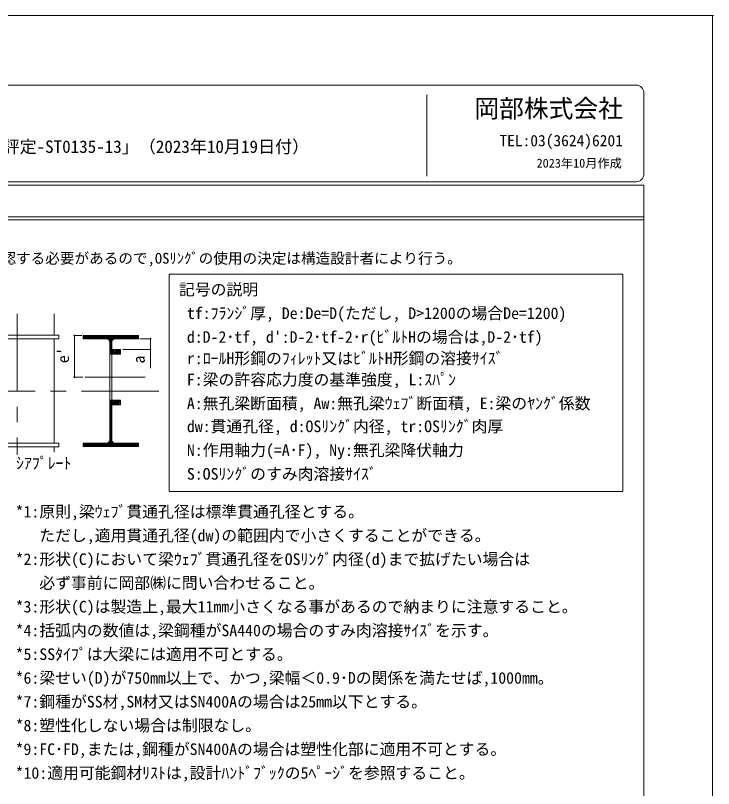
# Model space of a CAD drawing. Units: millimetres, scale not verified. Extents: x -3772 to 3772, y -2667 to 2667.
# Drawn here: x 1480 to 3772, y 128 to 2667 of the extents above; entities that cross this region are included whole.
import ezdxf
from ezdxf.enums import TextEntityAlignment as Align

# ---------------------------------------------------------------- set-up
doc = ezdxf.new("R2010")
doc.units = ezdxf.units.MM
doc.header["$LTSCALE"] = 8
doc.linetypes.add('USER2', pattern=[0.26, 0.01, -0.25])
doc.linetypes.add('USER3', pattern=[50.8, 31.75, -6.35, 6.35, -6.35])
for name, color, linetype, lineweight in [('0-0_0', 7, 'Continuous', 18), ('0-1_HARI', 7, 'Continuous', 18), ('0-2_WAKU', 7, 'Continuous', 18), ('0-3_SUNPOU', 7, 'Continuous', 18), ('0-5_MOJI', 7, 'USER2', 18), ('0-6_Defpoints', 7, 'Continuous', 18)]:
    doc.layers.add(name, color=color, linetype=linetype, lineweight=lineweight)
doc.layers.add('0-7_MOJI___1', color=7, linetype='Continuous')
doc.styles.add('ＭＳ ゴシック', font='')
doc.styles.get('ＭＳ ゴシック').set_extended_font_data('MS Gothic')

msp = doc.modelspace()

# ---------------------------------------------------------------- hatches: boundary and pattern name
at = {"layer": '0-0_0'}
for points in [[(1675.743, 1615.554, 1), (1670.624, 1615.554, 1)], [(1925.755, 1605.241, 1), (1920.637, 1605.241, 1)], [(1925.755, 1570.053, 1), (1920.637, 1570.053, 1)], [(1675.743, 1479.052, 1), (1670.624, 1479.052, 1)]]:
    msp.add_hatch(color=256, dxfattribs=at).paths.add_polyline_path(points)

# ---------------------------------------------------------------- linework, layer by layer
for p, q in [((3543.284, 2005.79), (-3543.316, 2005.79)), ((1701.644, 1606.608), (1710.589, 1615.554)), ((1701.644, 1610.002), (1707.195, 1615.554)), ((1701.644, 1613.397), (1703.801, 1615.554)), ((1703.67, 1605.241), (1713.983, 1615.554)), ((1707.064, 1605.241), (1717.377, 1615.554)), ((1710.458, 1605.241), (1720.771, 1615.554)), ((1713.852, 1605.241), (1724.166, 1615.554)), ((1717.246, 1605.241), (1727.56, 1615.554)), ((1720.64, 1605.241), (1730.954, 1615.554)), ((1724.034, 1605.241), (1734.348, 1615.554)), ((1727.429, 1605.241), (1737.742, 1615.554)), ((1730.823, 1605.241), (1741.136, 1615.554)), ((1734.217, 1605.241), (1744.53, 1615.554)), ((1737.611, 1605.241), (1747.924, 1615.554)), ((1741.005, 1605.241), (1751.318, 1615.554)), ((1744.399, 1605.241), (1754.713, 1615.554)), ((1747.793, 1605.241), (1758.107, 1615.554)), ((1751.187, 1605.241), (1761.501, 1615.554)), ((1754.581, 1605.241), (1764.895, 1615.554)), ((1757.976, 1605.241), (1768.289, 1615.554)), ((1761.37, 1605.241), (1771.683, 1615.554)), ((1764.764, 1605.241), (1775.077, 1615.554)), ((1768.158, 1605.241), (1778.471, 1615.554)), ((1771.552, 1605.241), (1781.866, 1615.554)), ((1774.946, 1605.241), (1785.26, 1615.554)), ((1778.32, 1605.22), (1788.654, 1615.554)), ((1781.187, 1604.693), (1792.048, 1615.554)), ((1783.544, 1603.656), (1795.442, 1615.554)), ((1785.513, 1602.23), (1798.836, 1615.554)), ((1787.132, 1600.456), (1802.23, 1615.554)), ((1788.391, 1598.321), (1805.624, 1615.554)), ((1789.223, 1595.759), (1809.018, 1615.554)), ((1789.459, 1592.6), (1812.413, 1615.554)), ((1805.244, 1604.992), (1815.807, 1615.554)), ((1808.887, 1605.241), (1819.201, 1615.554)), ((1812.281, 1605.241), (1822.595, 1615.554)), ((1815.675, 1605.241), (1825.989, 1615.554)), ((1819.07, 1605.241), (1829.383, 1615.554)), ((1822.464, 1605.241), (1832.777, 1615.554)), ((1825.858, 1605.241), (1836.171, 1615.554)), ((1829.252, 1605.241), (1839.565, 1615.554)), ((1832.646, 1605.241), (1842.96, 1615.554)), ((1836.04, 1605.241), (1846.354, 1615.554)), ((1839.434, 1605.241), (1849.748, 1615.554)), ((1842.828, 1605.241), (1853.142, 1615.554)), ((1846.223, 1605.241), (1856.536, 1615.554)), ((1849.617, 1605.241), (1859.93, 1615.554)), ((1853.011, 1605.241), (1863.324, 1615.554)), ((1856.405, 1605.241), (1866.718, 1615.554)), ((1859.799, 1605.241), (1870.112, 1615.554)), ((1863.193, 1605.241), (1873.507, 1615.554)), ((1866.587, 1605.241), (1876.901, 1615.554)), ((1869.981, 1605.241), (1880.295, 1615.554)), ((1873.375, 1605.241), (1883.644, 1615.509)), ((1876.77, 1605.241), (1883.644, 1612.115)), ((1880.164, 1605.241), (1883.644, 1608.72)), ((1883.558, 1605.241), (1883.644, 1605.326)), ((1789.459, 1589.206), (1796.078, 1595.825)), ((1789.459, 1585.812), (1795.829, 1592.182)), ((1789.459, 1582.418), (1795.829, 1588.788)), ((1789.459, 1579.024), (1795.829, 1585.394)), ((1789.459, 1575.629), (1795.829, 1581.999)), ((1789.459, 1572.235), (1795.829, 1578.605)), ((1789.459, 1568.841), (1795.829, 1575.211)), ((1789.459, 1565.447), (1795.829, 1571.817)), ((1789.459, 1562.053), (1795.829, 1568.423)), ((1789.459, 1558.659), (1795.829, 1565.029)), ((1789.459, 1555.265), (1795.829, 1561.635)), ((1792.474, 1554.887), (1795.829, 1558.241)), ((1795.829, 1558.241), (1807.641, 1570.053)), ((1795.829, 1563.897), (1801.984, 1570.053)), ((1795.829, 1569.554), (1796.328, 1570.053)), ((1798.131, 1554.887), (1813.298, 1570.053)), ((1803.788, 1554.887), (1818.955, 1570.053)), ((1809.445, 1554.887), (1824.612, 1570.053)), ((1815.102, 1554.887), (1824.949, 1564.733)), ((1820.759, 1554.887), (1824.949, 1559.076)), ((1789.459, 1399.136), (1793.541, 1403.218)), ((1789.459, 1402.53), (1790.147, 1403.218)), ((1789.459, 1395.741), (1795.829, 1402.111)), ((1789.459, 1392.347), (1795.829, 1398.717)), ((1795.829, 1393.316), (1805.731, 1403.218)), ((1795.829, 1398.972), (1800.074, 1403.218)), ((1796.221, 1388.051), (1811.388, 1403.218)), ((1801.878, 1388.051), (1817.044, 1403.218)), ((1807.534, 1388.051), (1822.701, 1403.218)), ((1813.191, 1388.051), (1824.949, 1399.808)), ((1789.459, 1388.953), (1795.829, 1395.323)), ((1789.459, 1385.559), (1795.829, 1391.929)), ((1789.459, 1382.165), (1795.829, 1388.535)), ((1789.459, 1378.771), (1795.829, 1385.141)), ((1789.459, 1375.377), (1795.829, 1381.747)), ((1789.459, 1371.983), (1795.829, 1378.353)), ((1789.459, 1368.589), (1795.829, 1374.959)), ((1789.459, 1365.194), (1795.829, 1371.564)), ((1818.848, 1388.051), (1824.949, 1394.151)), ((1824.505, 1388.051), (1824.949, 1388.494)), ((1789.459, 1361.8), (1795.829, 1368.17)), ((1789.459, 1358.406), (1795.829, 1364.776)), ((1789.459, 1355.012), (1795.829, 1361.382)), ((1789.459, 1351.618), (1795.829, 1357.988)), ((1789.459, 1348.224), (1795.829, 1354.594)), ((1789.459, 1344.83), (1795.829, 1351.2)), ((1789.459, 1341.436), (1795.829, 1347.806)), ((1789.459, 1338.042), (1795.829, 1344.412)), ((1789.459, 1334.647), (1795.829, 1341.017)), ((1789.459, 1331.253), (1795.829, 1337.623)), ((1789.459, 1327.859), (1795.829, 1334.229)), ((1789.459, 1324.465), (1795.829, 1330.835)), ((1789.459, 1321.071), (1795.829, 1327.441)), ((1789.459, 1317.677), (1795.829, 1324.047)), ((1789.459, 1314.283), (1795.829, 1320.653)), ((1789.459, 1310.889), (1795.829, 1317.259)), ((1789.459, 1307.495), (1795.829, 1313.865)), ((1789.459, 1304.1), (1795.829, 1310.47)), ((1789.459, 1300.706), (1795.829, 1307.076)), ((1789.459, 1297.312), (1795.829, 1303.682)), ((1789.459, 1293.918), (1795.829, 1300.288)), ((1789.459, 1290.524), (1795.829, 1296.894)), ((1774.242, 1251.549), (1795.841, 1273.148)), ((1777.637, 1251.549), (1796.34, 1270.252)), ((1788.622, 1269.323), (1795.829, 1276.529)), ((1789.458, 1273.553), (1795.829, 1279.923)), ((1789.459, 1287.13), (1795.829, 1293.5)), ((1789.459, 1283.736), (1795.829, 1290.106)), ((1789.459, 1280.342), (1795.829, 1286.712)), ((1789.459, 1276.948), (1795.829, 1283.318)), ((1701.644, 1253.621), (1709.885, 1261.863)), ((1701.644, 1257.015), (1706.491, 1261.863)), ((1701.644, 1260.409), (1703.097, 1261.863)), ((1702.966, 1251.549), (1713.28, 1261.863)), ((1706.36, 1251.549), (1716.674, 1261.863)), ((1709.754, 1251.549), (1720.068, 1261.863)), ((1713.148, 1251.549), (1723.462, 1261.863)), ((1716.543, 1251.549), (1726.856, 1261.863)), ((1719.937, 1251.549), (1730.25, 1261.863)), ((1723.331, 1251.549), (1733.644, 1261.863)), ((1726.725, 1251.549), (1737.038, 1261.863)), ((1730.119, 1251.549), (1740.432, 1261.863)), ((1733.513, 1251.549), (1743.827, 1261.863)), ((1736.907, 1251.549), (1747.221, 1261.863)), ((1740.301, 1251.549), (1750.615, 1261.863)), ((1743.695, 1251.549), (1754.009, 1261.863)), ((1747.09, 1251.549), (1757.403, 1261.863)), ((1750.484, 1251.549), (1760.797, 1261.863)), ((1753.878, 1251.549), (1764.191, 1261.863)), ((1757.272, 1251.549), (1767.585, 1261.863)), ((1760.666, 1251.549), (1770.979, 1261.863)), ((1764.06, 1251.549), (1774.374, 1261.863)), ((1767.454, 1251.549), (1777.769, 1261.863)), ((1770.848, 1251.549), (1781.999, 1262.699)), ((1781.031, 1251.549), (1797.357, 1267.876)), ((1784.425, 1251.549), (1798.766, 1265.89)), ((1787.819, 1251.549), (1800.525, 1264.255)), ((1791.213, 1251.549), (1802.643, 1262.979)), ((1794.607, 1251.549), (1805.183, 1262.125)), ((1798.001, 1251.549), (1808.315, 1261.863)), ((1801.395, 1251.549), (1811.709, 1261.863)), ((1804.789, 1251.549), (1815.103, 1261.863)), ((1808.184, 1251.549), (1818.497, 1261.863)), ((1811.578, 1251.549), (1821.891, 1261.863)), ((1814.972, 1251.549), (1825.285, 1261.863)), ((1818.366, 1251.549), (1828.679, 1261.863)), ((1821.76, 1251.549), (1832.073, 1261.863)), ((1825.154, 1251.549), (1835.468, 1261.863)), ((1828.548, 1251.549), (1838.862, 1261.863)), ((1831.942, 1251.549), (1842.256, 1261.863)), ((1835.336, 1251.549), (1845.65, 1261.863)), ((1838.731, 1251.549), (1849.044, 1261.863)), ((1842.125, 1251.549), (1852.438, 1261.863)), ((1845.519, 1251.549), (1855.832, 1261.863)), ((1848.913, 1251.549), (1859.226, 1261.863)), ((1852.307, 1251.549), (1862.62, 1261.863)), ((1855.701, 1251.549), (1866.015, 1261.863)), ((1859.095, 1251.549), (1869.409, 1261.863)), ((1862.489, 1251.549), (1872.803, 1261.863)), ((1865.883, 1251.549), (1876.197, 1261.863)), ((1869.278, 1251.549), (1879.591, 1261.863)), ((1872.672, 1251.549), (1882.985, 1261.863)), ((1876.066, 1251.549), (1883.644, 1259.127)), ((1879.46, 1251.549), (1883.644, 1255.733)), ((1882.854, 1251.549), (1883.644, 1252.339))]:
    msp.add_line(p, q, dxfattribs=at)
at = {"layer": '0-1_HARI'}
for p, q in [((1607.156, 1686.876), (1607.156, 1616.767)), ((1349.319, 1616.767), (1622.323, 1616.767)), ((1349.319, 1605.241), (1622.323, 1605.241)), ((1607.156, 1605.241), (1607.156, 1261.863)), ((1622.323, 1616.767), (1622.323, 1605.241)), ((1883.644, 1615.554), (1701.644, 1615.554)), ((1701.644, 1605.241), (1701.644, 1615.554)), ((1777.629, 1605.241), (1701.644, 1605.241)), ((1883.644, 1605.241), (1807.659, 1605.241)), ((1883.644, 1605.241), (1883.644, 1615.554)), ((1789.459, 1593.411), (1789.459, 1554.887)), ((1795.829, 1593.411), (1795.829, 1554.887)), ((1789.459, 1554.887), (1824.949, 1554.887)), ((1789.459, 1403.218), (1789.459, 1554.887)), ((1795.829, 1570.053), (1824.949, 1570.053)), ((1795.829, 1554.887), (1795.829, 1403.218)), ((1824.949, 1570.053), (1824.949, 1554.887)), ((1789.459, 1403.218), (1824.949, 1403.218)), ((1789.459, 1403.218), (1789.459, 1273.693)), ((1795.829, 1403.218), (1795.829, 1273.693)), ((1824.949, 1388.051), (1824.949, 1403.218)), ((1795.829, 1388.051), (1824.949, 1388.051)), ((1349.319, 1261.863), (1622.323, 1261.863)), ((1349.319, 1250.336), (1622.323, 1250.336)), ((1607.156, 1250.336), (1607.156, 1232.809)), ((1622.323, 1261.863), (1622.323, 1250.336)), ((1777.629, 1261.863), (1701.644, 1261.863)), ((1701.644, 1251.549), (1701.644, 1261.863)), ((1883.644, 1251.549), (1701.644, 1251.549)), ((1883.644, 1261.863), (1807.659, 1261.863)), ((1883.644, 1251.549), (1883.644, 1261.863))]:
    msp.add_line(p, q, dxfattribs=at)
for centre, start, end in [((1777.629, 1593.411), 0, 90), ((1807.659, 1593.411), 90, 180), ((1777.629, 1273.693), 270, 0), ((1807.659, 1273.693), 180, 270)]:
    msp.add_arc(centre, 11.83, start, end, dxfattribs=at)
at = {"layer": '0-2_WAKU'}
for p, q in [((-3517.916, 2438.338), (3517.884, 2438.338)), ((3543.284, 2146.238), (3543.284, 2412.938)), ((2830.533, 2139.691), (2830.533, 2406.391)), ((-3543.316, 2109.314), (3543.284, 2109.314)), ((3517.884, 2120.838), (-3517.916, 2120.838)), ((3543.284, -2438.462), (3543.284, 2109.314)), ((3543.284, 1995.79), (-3543.316, 1995.79))]:
    msp.add_line(p, q, dxfattribs=at)
for centre, start, end in [((3517.884, 2412.938), 0, 90), ((3517.884, 2146.238), 270, 0)]:
    msp.add_arc(centre, 25.4, start, end, dxfattribs=at)
at = {"layer": '0-3_SUNPOU'}
for p, q in [((1984.179, 1817.458), (3474.11, 1817.458)), ((1984.179, 1103.132), (1984.179, 1817.458)), ((3474.11, 1817.458), (3474.11, 1103.132)), ((1673.184, 1618.113), (1673.184, 1476.493)), ((1697.897, 1615.554), (1673.184, 1615.554)), ((1888.206, 1605.241), (1925.755, 1605.241)), ((1923.196, 1607.8), (1923.196, 1509.158)), ((1832.6, 1570.053), (1925.755, 1570.053)), ((1672.853, 1479.052), (1673.184, 1479.052)), ((1700.66, 1479.052), (1673.184, 1479.052)), ((3474.11, 1103.132), (1984.179, 1103.132))]:
    msp.add_line(p, q, dxfattribs=at)
at = {"layer": '0-3_SUNPOU', "linetype": 'USER3'}
for p, q in [((1485.821, 1686.876), (1485.821, 1224.287)), ((1905.991, 1479.052), (1707.209, 1479.052)), ((1950.775, 1433.552), (-1553.208, 1433.552))]:
    msp.add_line(p, q, dxfattribs=at)
at = {"layer": '0-3_SUNPOU'}
for centre in [(1673.184, 1615.554), (1923.196, 1605.241), (1923.196, 1570.053), (1673.184, 1479.052)]:
    msp.add_circle(centre, 1.177, dxfattribs=at)
at = {"layer": '0-6_Defpoints'}
for p, q in [((-3771.916, 2666.938), (3771.884, 2666.938)), ((3768.95, 2666.938), (3768.95, -2667.062))]:
    msp.add_line(p, q, dxfattribs=at)

# ---------------------------------------------------------------- texts
at = {"layer": '0-0_0', "style": 'ＭＳ ゴシック'}
for s, p in [("e'", (1667.065, 1524.932)), ('a', (1915.785, 1523.966))]:
    msp.add_text(s, height=38.12, rotation=90, dxfattribs=at).set_placement(p, align=Align.BOTTOM_LEFT)
msp.add_text('ｼｱﾌﾟﾚｰﾄ', height=38.12, dxfattribs=at).set_placement((1481.636, 1166.291), align=Align.BOTTOM_LEFT)
at = {"layer": '0-5_MOJI', "style": 'ＭＳ ゴシック'}
for s, height, p in [('岡部株式会社', 59.59, (2986.598, 2313.879)), ('一般財団法人日本建築ｾﾝﾀｰによる一般評定 「BCJ評定-ST0135-13」（2023年10月19日付）', 41.06, (205.591, 2203.227)), ('TEL:03(3624)6201', 37.24, (3068.898, 2226.193)), ('2023年10月作成', 29.33, (3190.939, 2158.356)), ('貫通孔無しで構造設計を行った結果から得られる貫通孔位置の存在応力に対して,OSﾘﾝｸﾞ工法を用いた貫通孔部分の耐力が上回る事を確認する必要があるので,OSﾘﾝｸﾞの使用の決定は構造設計者により行う。', 35.19, (-1470.163, 1841.355))]:
    msp.add_text(s, height=height, dxfattribs=at).set_placement(p, align=Align.BOTTOM_LEFT)
at = {"layer": '0-7_MOJI___1', "style": 'ＭＳ ゴシック'}
for s, p in [('記号の説明', (2016.771, 1736.592)), (' tf:ﾌﾗﾝｼﾞ厚, De:De=D(ただし, D>1200の場合De=1200)', (2016.771, 1658.592)), (" d:D-2･tf, d':D-2･tf-2･r(ﾋﾞﾙﾄHの場合は,D-2･tf)", (2016.771, 1580.592)), (' r:ﾛｰﾙH形鋼のﾌｨﾚｯﾄ又はﾋﾞﾙﾄH形鋼の溶接ｻｲｽﾞ', (2016.771, 1510.592)), (' F:梁の許容応力度の基準強度, L:ｽﾊﾟﾝ', (2016.771, 1440.592)), (' A:無孔梁断面積, Aw:無孔梁ｳｪﾌﾞ断面積, E:梁のﾔﾝｸﾞ係数 ', (2016.771, 1362.592)), (' dw:貫通孔径, d:OSﾘﾝｸﾞ内径, tr:OSﾘﾝｸﾞ肉厚', (2016.771, 1287.068)), (' N:作用軸力(=A･F), Ny:無孔梁降伏軸力', (2016.771, 1209.068)), (' S:OSﾘﾝｸﾞのすみ肉溶接ｻｲｽﾞ', (2016.771, 1131.068)), ('*1:原則,梁ｳｪﾌﾞ貫通孔径は標準貫通孔径とする。', (1480.361, 1006.835)), ('   ただし,適用貫通孔径(dw)の範囲内で小さくすることができる。', (1480.361, 928.835)), ('*2:形状(C)において梁ｳｪﾌﾞ貫通孔径をOSﾘﾝｸﾞ内径(d)まで拡げたい場合は  ', (1480.361, 850.835)), ('   必ず事前に岡部㈱に問い合わせること。', (1480.361, 772.835)), ('*3:形状(C)は製造上,最大11mm小さくなる事があるので納まりに注意すること。', (1480.361, 694.835)), ('*4:括弧内の数値は,梁鋼種がSA440の場合のすみ肉溶接ｻｲｽﾞを示す。', (1480.361, 616.835)), ('*5:SSﾀｲﾌﾟは大梁には適用不可とする。 ', (1480.361, 538.835)), ('*6:梁せい(D)が750mm以上で、かつ,梁幅＜0.9･Dの関係を満たせば,1000mm。', (1480.361, 460.835)), ('*7:鋼種がSS材,SM材又はSN400Aの場合は25mm以下とする。', (1480.361, 382.835)), ('*8:塑性化しない場合は制限なし。', (1480.361, 304.835)), ('*9:FC･FD,または,鋼種がSN400Aの場合は塑性化部に適用不可とする。', (1480.361, 226.835)), ('*10:適用可能鋼材ﾘｽﾄは,設計ﾊﾝﾄﾞﾌﾞｯｸの5ﾍﾟｰｼﾞを参照すること。', (1480.361, 148.835))]:
    msp.add_text(s, height=38.12, dxfattribs=at).set_placement(p, align=Align.BOTTOM_LEFT)

doc.saveas('drawing.dxf')
